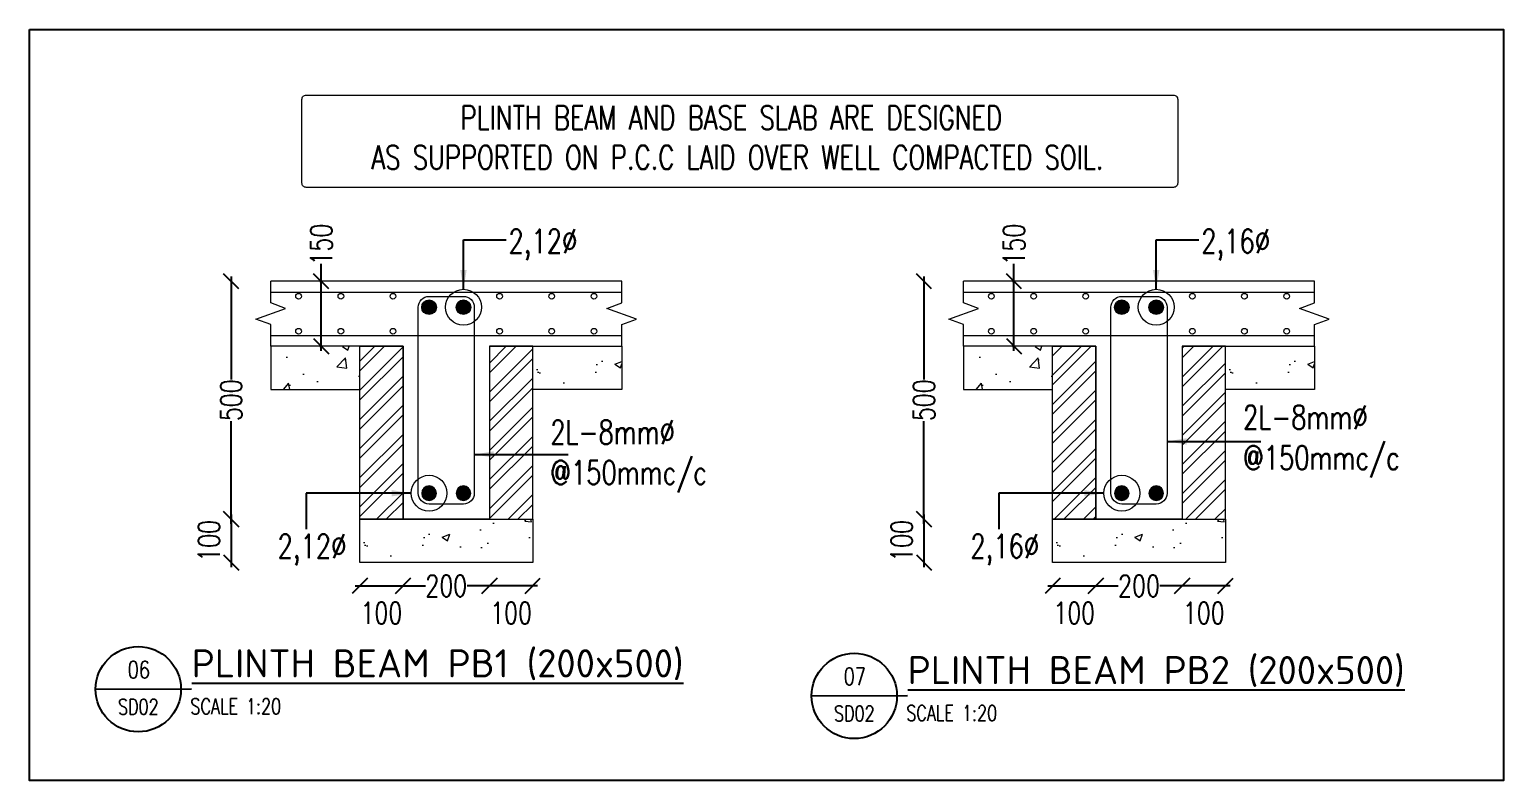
# Model space of a CAD drawing. Header units: millimetres. Extents: x -226110 to 125224, y -84 to 62581.
# Drawn here: x 45109 to 48516, y 11352 to 13088 of the extents above; entities that cross this region are included whole.
import ezdxf
from ezdxf.enums import TextEntityAlignment as Align

# ---------------------------------------------------------------- set-up
doc = ezdxf.new("R2010")
doc.units = ezdxf.units.MM
for name, color, linetype, lineweight in [('Geo Hatch', 86, 'Continuous', 5), ('Geo-Dim  Sec & Plan', 250, 'Continuous', 25), ('Geo-PCC-PATT', 8, 'Continuous', 9), ('Geo-Rein space B', 234, 'Continuous', 18), ('Geo-Rein Un L-S', 180, 'Continuous', 20), ('Geo-Sec Sml', 7, 'Continuous', 25), ('Geo-Section Line', 84, 'Continuous', 18), ('Geo-TEXT', 7, 'Continuous', 30)]:
    doc.layers.add(name, color=color, linetype=linetype, lineweight=lineweight)
doc.layers.add('Geo-Text 100', color=7, linetype='Continuous')
doc.layers.add('GEO-TITTLE HEAD', color=206, linetype='Continuous')
doc.styles.add('Geo T Arial', font='arial.ttf', dxfattribs={"width": 0.75})
doc.styles.add('Geo Txt Narr', font='simplex8.shx')
doc.styles.add('ISCOPEUR', font='isocpeur.ttf')
doc.styles.add('simplex', font='simplex.shx', dxfattribs={"width": 0.75})
doc.styles.get("Standard").update_dxf_attribs({"font": 'arial.ttf'})
doc.dimstyles.new('Geo1-20 Dim 100', dxfattribs={"dimtxt": 50, "dimasz": 35, "dimexe": 0.11, "dimexo": 0.2, "dimgap": 0.1, "dimtad": 0, "dimdec": 0, "dimdsep": 46, "dimtxsty": 'simplex', "dimblk": 'OBLIQUE', "dimcen": 5, "dimdle": 11, "dimclrd": 252, "dimclre": 252, "dimclrt": 34, "dimadec": 0, "dimazin": 0, "dimtfac": 1, "dimtdec": 0, "dimtmove": 0, "dimatfit": 3, "dimldrblk": 'OBLIQUE', "dimfxl": 1, "dimlwd": -1, "dimlwe": -1, "dimarcsym": 0})
doc.dimstyles.new('Geo1-30 Dim 100', dxfattribs={"dimtxt": 75, "dimasz": 55, "dimexe": 50, "dimexo": 0.2, "dimgap": 0.1, "dimtad": 0, "dimdec": 0, "dimdsep": 46, "dimtxsty": 'simplex', "dimblk": 'OBLIQUE', "dimcen": 5, "dimdle": 30, "dimclrd": 252, "dimclre": 252, "dimclrt": 34, "dimadec": 0, "dimazin": 0, "dimtfac": 1, "dimtdec": 0, "dimtmove": 0, "dimatfit": 3, "dimfxl": 100, "dimfxlon": 1, "dimlwd": -1, "dimlwe": -1, "dimarcsym": 0})

# ---------------------------------------------------------------- blocks, each defined once
blk = doc.blocks.new('A$C65e3057c')
at = {"layer": 'Geo-Rein space B'}
h = blk.add_hatch(color=256, dxfattribs=at)
h.dxf.hatch_style = 1
edge = h.paths.add_edge_path()
edge.add_arc((0, 0), 16.9, 0, 360)
blk.add_circle((0, 0), 16.9, dxfattribs=at)
blk = doc.blocks.new('_Oblique')
at = {"color": 0, "linetype": 'ByBlock', "lineweight": -2}
blk.add_line((-0.5, -0.5), (0.5, 0.5), dxfattribs=at)
blk = doc.blocks.new('*D625')
at = {"layer": 'Geo-Dim  Sec & Plan', "color": 252, "linetype": 'Continuous', "transparency": 16777216}
for p, q in [((45783.1, 12506.3), (45783.1, 12546.3)), ((45783.1, 12345.3), (45783.1, 12506.3))]:
    blk.add_line(p, q, dxfattribs=at)
at = {"layer": 'Geo-Dim  Sec & Plan', "color": 252, "transparency": 16777216}
for p, q in [((45779.9, 12506.3), (45783.2, 12506.3)), ((45779.9, 12356.3), (45783.2, 12356.3))]:
    blk.add_line(p, q, dxfattribs=at)
at = {"layer": 'Geo-Dim  Sec & Plan', "color": 252, "transparency": 16777216, "xscale": 35, "yscale": 35, "zscale": 35}
for p, rotation in [((45783.1, 12506.3), 90), ((45783.1, 12356.3), 270)]:
    blk.add_blockref('_Oblique', p, dxfattribs=dict(at, rotation=rotation))
at = {"layer": 'Geo-Dim  Sec & Plan', "color": 34, "transparency": 16777216, "insert": (45783.1, 12591.1), "char_height": 50, "attachment_point": 5, "rotation": 90, "style": 'simplex'}
blk.add_mtext('150', dxfattribs=at)
blk = doc.blocks.new('*D626')
at = {"layer": 'Geo-Dim  Sec & Plan', "color": 252, "linetype": 'Continuous', "transparency": 16777216}
for p, q in [((45574.9, 12517.3), (45574.9, 12279.7)), ((45574.9, 11945.4), (45574.9, 12183.1))]:
    blk.add_line(p, q, dxfattribs=at)
at = {"layer": 'Geo-Dim  Sec & Plan', "color": 252, "transparency": 16777216}
for p, q in [((45575.1, 12506.3), (45575.1, 12506.3)), ((45575.1, 11956.4), (45575.1, 11956.4))]:
    blk.add_line(p, q, dxfattribs=at)
at = {"layer": 'Geo-Dim  Sec & Plan', "color": 252, "transparency": 16777216, "xscale": 35, "yscale": 35, "zscale": 35}
for p, rotation in [((45574.9, 12506.3), 90), ((45574.9, 11956.4), 270)]:
    blk.add_blockref('_Oblique', p, dxfattribs=dict(at, rotation=rotation))
at = {"layer": 'Geo-Dim  Sec & Plan', "color": 34, "transparency": 16777216, "insert": (45574.9, 12231.4), "char_height": 50, "attachment_point": 5, "rotation": 90, "style": 'simplex'}
blk.add_mtext('500', dxfattribs=at)
blk = doc.blocks.new('*D627')
at = {"layer": 'Geo-Dim  Sec & Plan', "color": 252, "linetype": 'Continuous', "transparency": 16777216}
blk.add_line((45574.9, 11967.4), (45574.9, 11845.4), dxfattribs=at)
at = {"layer": 'Geo-Dim  Sec & Plan', "color": 252, "transparency": 16777216}
for p, q in [((45575.1, 11956.4), (45575.1, 11956.4)), ((45575.1, 11856.4), (45575.1, 11856.4))]:
    blk.add_line(p, q, dxfattribs=at)
at = {"layer": 'Geo-Dim  Sec & Plan', "color": 252, "transparency": 16777216, "xscale": 35, "yscale": 35, "zscale": 35}
for p, rotation in [((45574.9, 11956.4), 90), ((45574.9, 11856.4), 270)]:
    blk.add_blockref('_Oblique', p, dxfattribs=dict(at, rotation=rotation))
at = {"layer": 'Geo-Dim  Sec & Plan', "color": 34, "transparency": 16777216, "insert": (45523.8, 11906.4), "char_height": 50, "attachment_point": 5, "rotation": 90, "style": 'simplex'}
blk.add_mtext('100', dxfattribs=at)
blk = doc.blocks.new('*D628')
at = {"layer": 'Geo-Dim  Sec & Plan', "color": 252, "linetype": 'Continuous', "transparency": 16777216}
for p, q in [((45961.3, 11802.3), (46023.8, 11802.3)), ((46182.9, 11802.3), (46120.5, 11802.3))]:
    blk.add_line(p, q, dxfattribs=at)
at = {"layer": 'Geo-Dim  Sec & Plan', "color": 252, "transparency": 16777216}
for p, q in [((45972.3, 11802.5), (45972.3, 11802.4)), ((46171.9, 11802.5), (46171.9, 11802.4))]:
    blk.add_line(p, q, dxfattribs=at)
at = {"layer": 'Geo-Dim  Sec & Plan', "color": 252, "transparency": 16777216, "xscale": 35, "yscale": 35, "zscale": 35, "rotation": 180}
blk.add_blockref('_Oblique', (45972.3, 11802.3), dxfattribs=at)
at = {"layer": 'Geo-Dim  Sec & Plan', "color": 252, "transparency": 16777216, "xscale": 35, "yscale": 35, "zscale": 35}
blk.add_blockref('_Oblique', (46171.9, 11802.3), dxfattribs=at)
at = {"layer": 'Geo-Dim  Sec & Plan', "color": 34, "transparency": 16777216, "insert": (46072.1, 11802.3), "char_height": 50, "attachment_point": 5, "style": 'simplex'}
blk.add_mtext('200', dxfattribs=at)
blk = doc.blocks.new('*D629')
at = {"layer": 'Geo-Dim  Sec & Plan', "color": 252, "linetype": 'Continuous', "transparency": 16777216}
blk.add_line((46282.9, 11802.3), (46160.9, 11802.3), dxfattribs=at)
at = {"layer": 'Geo-Dim  Sec & Plan', "color": 252, "transparency": 16777216}
for p, q in [((46171.9, 11802.5), (46171.9, 11802.4)), ((46271.9, 11802.5), (46271.9, 11802.4))]:
    blk.add_line(p, q, dxfattribs=at)
at = {"layer": 'Geo-Dim  Sec & Plan', "color": 252, "transparency": 16777216, "xscale": 35, "yscale": 35, "zscale": 35, "rotation": 180}
blk.add_blockref('_Oblique', (46171.9, 11802.3), dxfattribs=at)
at = {"layer": 'Geo-Dim  Sec & Plan', "color": 252, "transparency": 16777216, "xscale": 35, "yscale": 35, "zscale": 35}
blk.add_blockref('_Oblique', (46271.9, 11802.3), dxfattribs=at)
at = {"layer": 'Geo-Dim  Sec & Plan', "color": 34, "transparency": 16777216, "insert": (46221.9, 11739.8), "char_height": 50, "attachment_point": 5, "style": 'simplex'}
blk.add_mtext('100', dxfattribs=at)
blk = doc.blocks.new('*D630')
at = {"layer": 'Geo-Dim  Sec & Plan', "color": 252, "linetype": 'Continuous', "transparency": 16777216}
blk.add_line((45861.3, 11802.3), (45983.3, 11802.3), dxfattribs=at)
at = {"layer": 'Geo-Dim  Sec & Plan', "color": 252, "transparency": 16777216}
for p, q in [((45872.3, 11802.5), (45872.3, 11802.4)), ((45972.3, 11802.5), (45972.3, 11802.4))]:
    blk.add_line(p, q, dxfattribs=at)
at = {"layer": 'Geo-Dim  Sec & Plan', "color": 252, "transparency": 16777216, "xscale": 35, "yscale": 35, "zscale": 35, "rotation": 180}
blk.add_blockref('_Oblique', (45872.3, 11802.3), dxfattribs=at)
at = {"layer": 'Geo-Dim  Sec & Plan', "color": 252, "transparency": 16777216, "xscale": 35, "yscale": 35, "zscale": 35}
blk.add_blockref('_Oblique', (45972.3, 11802.3), dxfattribs=at)
at = {"layer": 'Geo-Dim  Sec & Plan', "color": 34, "transparency": 16777216, "insert": (45922.3, 11739.8), "char_height": 50, "attachment_point": 5, "style": 'simplex'}
blk.add_mtext('100', dxfattribs=at)
blk = doc.blocks.new('GEO TITLE HEAD NAME')
at = {"layer": 'GEO-TITTLE HEAD'}
blk.add_line((-11.2, -0.15), (-0.11, -0.09), dxfattribs=at)
blk.add_circle((-6.27, -0.15), 4.93, dxfattribs=at)
at = {"layer": 'Geo-Sec Sml', "lineweight": 18, "ltscale": 0.1, "style": 'Geo T Arial'}
blk.add_attdef('WALL_SECTION', text='', height=3, dxfattribs=at).set_placement((-6.38, 3.46), align=Align.MIDDLE)
at = {"layer": 'Geo-Sec Sml', "color": 84, "style": 'Geo Txt Narr'}
blk.add_attdef('DRAWING-REF', text='', height=2.5, dxfattribs=at).set_placement((-6.38, -2.37), align=Align.MIDDLE)
at = {"layer": 'Geo-TEXT', "style": 'Geo T Arial'}
blk.add_attdef('%%ULAYOUT', (-0.1, 1.21), '', height=4, dxfattribs=at)
at = {"layer": 'Geo-TEXT'}
blk.add_attdef('SCALE', (-0.24, -3.03), '', height=2, dxfattribs=at)
blk = doc.blocks.new('*D635')
at = {"layer": 'Geo-Dim  Sec & Plan', "color": 252, "linetype": 'Continuous', "transparency": 16777216}
for p, q in [((47384.3, 12506.3), (47384.3, 12546.3)), ((47384.3, 12345.3), (47384.3, 12506.3))]:
    blk.add_line(p, q, dxfattribs=at)
at = {"layer": 'Geo-Dim  Sec & Plan', "color": 252, "transparency": 16777216}
for p, q in [((47381.2, 12506.3), (47384.4, 12506.3)), ((47381.2, 12356.3), (47384.4, 12356.3))]:
    blk.add_line(p, q, dxfattribs=at)
at = {"layer": 'Geo-Dim  Sec & Plan', "color": 252, "transparency": 16777216, "xscale": 35, "yscale": 35, "zscale": 35}
for p, rotation in [((47384.3, 12506.3), 90), ((47384.3, 12356.3), 270)]:
    blk.add_blockref('_Oblique', p, dxfattribs=dict(at, rotation=rotation))
at = {"layer": 'Geo-Dim  Sec & Plan', "color": 34, "transparency": 16777216, "insert": (47384.3, 12591.1), "char_height": 50, "attachment_point": 5, "rotation": 90, "style": 'simplex'}
blk.add_mtext('150', dxfattribs=at)
blk = doc.blocks.new('*D636')
at = {"layer": 'Geo-Dim  Sec & Plan', "color": 252, "linetype": 'Continuous', "transparency": 16777216}
for p, q in [((47176.2, 12517.3), (47176.2, 12279.7)), ((47176.2, 11945.4), (47176.2, 12183.1))]:
    blk.add_line(p, q, dxfattribs=at)
at = {"layer": 'Geo-Dim  Sec & Plan', "color": 252, "transparency": 16777216}
for p, q in [((47176.4, 12506.3), (47176.3, 12506.3)), ((47176.4, 11956.4), (47176.3, 11956.4))]:
    blk.add_line(p, q, dxfattribs=at)
at = {"layer": 'Geo-Dim  Sec & Plan', "color": 252, "transparency": 16777216, "xscale": 35, "yscale": 35, "zscale": 35}
for p, rotation in [((47176.2, 12506.3), 90), ((47176.2, 11956.4), 270)]:
    blk.add_blockref('_Oblique', p, dxfattribs=dict(at, rotation=rotation))
at = {"layer": 'Geo-Dim  Sec & Plan', "color": 34, "transparency": 16777216, "insert": (47176.2, 12231.4), "char_height": 50, "attachment_point": 5, "rotation": 90, "style": 'simplex'}
blk.add_mtext('500', dxfattribs=at)
blk = doc.blocks.new('*D631')
at = {"layer": 'Geo-Dim  Sec & Plan', "color": 252, "linetype": 'Continuous', "transparency": 16777216}
blk.add_line((47176.2, 11967.4), (47176.2, 11845.4), dxfattribs=at)
at = {"layer": 'Geo-Dim  Sec & Plan', "color": 252, "transparency": 16777216}
for p, q in [((47176.4, 11956.4), (47176.3, 11956.4)), ((47176.4, 11856.4), (47176.3, 11856.4))]:
    blk.add_line(p, q, dxfattribs=at)
at = {"layer": 'Geo-Dim  Sec & Plan', "color": 252, "transparency": 16777216, "xscale": 35, "yscale": 35, "zscale": 35}
for p, rotation in [((47176.2, 11956.4), 90), ((47176.2, 11856.4), 270)]:
    blk.add_blockref('_Oblique', p, dxfattribs=dict(at, rotation=rotation))
at = {"layer": 'Geo-Dim  Sec & Plan', "color": 34, "transparency": 16777216, "insert": (47125.1, 11906.4), "char_height": 50, "attachment_point": 5, "rotation": 90, "style": 'simplex'}
blk.add_mtext('100', dxfattribs=at)
blk = doc.blocks.new('*D632')
at = {"layer": 'Geo-Dim  Sec & Plan', "color": 252, "linetype": 'Continuous', "transparency": 16777216}
for p, q in [((47562.6, 11802.3), (47625.1, 11802.3)), ((47784.2, 11802.3), (47721.7, 11802.3))]:
    blk.add_line(p, q, dxfattribs=at)
at = {"layer": 'Geo-Dim  Sec & Plan', "color": 252, "transparency": 16777216}
for p, q in [((47573.6, 11802.5), (47573.6, 11802.4)), ((47773.2, 11802.5), (47773.2, 11802.4))]:
    blk.add_line(p, q, dxfattribs=at)
at = {"layer": 'Geo-Dim  Sec & Plan', "color": 252, "transparency": 16777216, "xscale": 35, "yscale": 35, "zscale": 35, "rotation": 180}
blk.add_blockref('_Oblique', (47573.6, 11802.3), dxfattribs=at)
at = {"layer": 'Geo-Dim  Sec & Plan', "color": 252, "transparency": 16777216, "xscale": 35, "yscale": 35, "zscale": 35}
blk.add_blockref('_Oblique', (47773.2, 11802.3), dxfattribs=at)
at = {"layer": 'Geo-Dim  Sec & Plan', "color": 34, "transparency": 16777216, "insert": (47673.4, 11802.3), "char_height": 50, "attachment_point": 5, "style": 'simplex'}
blk.add_mtext('200', dxfattribs=at)
blk = doc.blocks.new('*D633')
at = {"layer": 'Geo-Dim  Sec & Plan', "color": 252, "linetype": 'Continuous', "transparency": 16777216}
blk.add_line((47884.2, 11802.3), (47762.2, 11802.3), dxfattribs=at)
at = {"layer": 'Geo-Dim  Sec & Plan', "color": 252, "transparency": 16777216}
for p, q in [((47773.2, 11802.5), (47773.2, 11802.4)), ((47873.2, 11802.5), (47873.2, 11802.4))]:
    blk.add_line(p, q, dxfattribs=at)
at = {"layer": 'Geo-Dim  Sec & Plan', "color": 252, "transparency": 16777216, "xscale": 35, "yscale": 35, "zscale": 35, "rotation": 180}
blk.add_blockref('_Oblique', (47773.2, 11802.3), dxfattribs=at)
at = {"layer": 'Geo-Dim  Sec & Plan', "color": 252, "transparency": 16777216, "xscale": 35, "yscale": 35, "zscale": 35}
blk.add_blockref('_Oblique', (47873.2, 11802.3), dxfattribs=at)
at = {"layer": 'Geo-Dim  Sec & Plan', "color": 34, "transparency": 16777216, "insert": (47823.2, 11739.8), "char_height": 50, "attachment_point": 5, "style": 'simplex'}
blk.add_mtext('100', dxfattribs=at)
blk = doc.blocks.new('*D634')
at = {"layer": 'Geo-Dim  Sec & Plan', "color": 252, "linetype": 'Continuous', "transparency": 16777216}
blk.add_line((47462.6, 11802.3), (47584.6, 11802.3), dxfattribs=at)
at = {"layer": 'Geo-Dim  Sec & Plan', "color": 252, "transparency": 16777216}
for p, q in [((47473.6, 11802.5), (47473.6, 11802.4)), ((47573.6, 11802.5), (47573.6, 11802.4))]:
    blk.add_line(p, q, dxfattribs=at)
at = {"layer": 'Geo-Dim  Sec & Plan', "color": 252, "transparency": 16777216, "xscale": 35, "yscale": 35, "zscale": 35, "rotation": 180}
blk.add_blockref('_Oblique', (47473.6, 11802.3), dxfattribs=at)
at = {"layer": 'Geo-Dim  Sec & Plan', "color": 252, "transparency": 16777216, "xscale": 35, "yscale": 35, "zscale": 35}
blk.add_blockref('_Oblique', (47573.6, 11802.3), dxfattribs=at)
at = {"layer": 'Geo-Dim  Sec & Plan', "color": 34, "transparency": 16777216, "insert": (47523.6, 11739.8), "char_height": 50, "attachment_point": 5, "style": 'simplex'}
blk.add_mtext('100', dxfattribs=at)

msp = doc.modelspace()

# ---------------------------------------------------------------- hatches: boundary and pattern name
at = {"layer": 'Geo Hatch'}
h = msp.add_hatch(dxfattribs=at)
h.set_pattern_fill('ANSI32', color=256, scale=5)
h.set_pattern_definition([(45, (-20726.54, -34610.235), (-33.67596, 33.67596), []), (45, (-20704.087, -34610.235), (-33.67596, 33.67596), [])])
h.paths.add_polyline_path([(45872.3, 12356.3), (45972.3, 12356.3), (45972.3, 11956.4), (45872.3, 11956.4)])
h = msp.add_hatch(dxfattribs=at)
h.set_pattern_fill('ANSI32', color=256, scale=5)
h.set_pattern_definition([(45, (-20826.54, -34610.235), (-33.67596, 33.67596), []), (45, (-20804.087, -34610.235), (-33.67596, 33.67596), [])])
h.paths.add_polyline_path([(46271.9, 12356.3), (46171.9, 12356.3), (46171.9, 11956.4), (46271.9, 11956.4)])
h = msp.add_hatch(dxfattribs=at)
h.set_pattern_fill('ANSI32', color=256, scale=5)
h.set_pattern_definition([(45, (-19125.266, -34710.235), (-33.67596, 33.67596), []), (45, (-19102.815, -34710.235), (-33.67596, 33.67596), [])])
h.paths.add_polyline_path([(47473.6, 12356.3), (47573.6, 12356.3), (47573.6, 11956.4), (47473.6, 11956.4)])
h = msp.add_hatch(dxfattribs=at)
h.set_pattern_fill('ANSI32', color=256, scale=5)
h.set_pattern_definition([(45, (-19225.266, -34710.235), (-33.67596, 33.67596), []), (45, (-19202.815, -34710.235), (-33.67596, 33.67596), [])])
h.paths.add_polyline_path([(47873.2, 12356.3), (47773.2, 12356.3), (47773.2, 11956.4), (47873.2, 11956.4)])
at = {"layer": 'Geo-PCC-PATT'}
h = msp.add_hatch(dxfattribs=at)
h.set_pattern_fill('AR-CONC', color=256)
h.set_pattern_definition([(50, (-10477.6, 1944.64), (182.18467, -15.9391), [19.05, -209.55]), (355, (-10477.6, 1944.64), (-35.2434, 191.05685), [15.24, -167.6406]), (100.45144, (-10462.42, 1943.31), (146.94125, 175.11775), [16.19, -178.09024]), (46.1842, (-10477.6, 1995.44), (271.079, -42.0423), [28.575, -314.325]), (96.63556, (-10455.02, 1991.93), (237.4041, 247.4261), [24.285, -267.1356]), (351.18415, (-10477.6, 1995.44), (237.4041, 247.4261), [22.86, -251.4597]), (21, (-10452.2, 1982.74), (151.6144, -102.2652), [19.05, -209.55]), (326, (-10452.2, 1982.74), (61.802, 184.18797), [15.24, -167.64]), (71.45144, (-10439.57, 1974.22), (213.4164, 81.92277), [16.19, -178.08994]), (37.5, (-10477.606, 1944.64), (3.0886, 84.55504), [0, -165.608, 0, -170.18, 0, -168.275]), (7.5, (-10477.61, 1944.64), (66.81966, 100.18057), [0, -97.028, 0, -161.798, 0, -64.135]), (327.5, (-10534.25, 1944.64), (135.590595, -5.72874), [0, -63.5, 0, -198.12, 0, -262.89]), (317.5, (-10559.65, 1944.64), (148.12918, 25.4265), [0, -82.55, 0, -131.572, 0, -186.69])])
h.paths.add_polyline_path([(45666.6, 12256.3), (45666.6, 12356.3), (45872.3, 12356.3), (45872.3, 12256.3)])
h = msp.add_hatch(dxfattribs=at)
h.set_pattern_fill('AR-CONC', color=256)
h.set_pattern_definition([(50, (-10577.6, 1944.64), (182.18467, -15.9391), [19.05, -209.55]), (355, (-10577.6, 1944.64), (-35.2434, 191.05685), [15.24, -167.6406]), (100.45144, (-10562.42, 1943.31), (146.94125, 175.11775), [16.19, -178.09024]), (46.1842, (-10577.6, 1995.44), (271.079, -42.0423), [28.575, -314.325]), (96.63556, (-10555.02, 1991.93), (237.4041, 247.4261), [24.285, -267.1356]), (351.18415, (-10577.6, 1995.44), (237.4041, 247.4261), [22.86, -251.4597]), (21, (-10552.2, 1982.74), (151.6144, -102.2652), [19.05, -209.55]), (326, (-10552.2, 1982.74), (61.802, 184.18797), [15.24, -167.64]), (71.45144, (-10539.57, 1974.22), (213.4164, 81.92277), [16.19, -178.08994]), (37.5, (-10577.606, 1944.64), (3.0886, 84.55504), [0, -165.608, 0, -170.18, 0, -168.275]), (7.5, (-10577.61, 1944.64), (66.81966, 100.18057), [0, -97.028, 0, -161.798, 0, -64.135]), (327.5, (-10634.25, 1944.64), (135.590595, -5.728744), [0, -63.5, 0, -198.12, 0, -262.89]), (317.5, (-10659.65, 1944.64), (148.12918, 25.4265), [0, -82.55, 0, -131.572, 0, -186.69])])
h.paths.add_polyline_path([(46477.7, 12256.3), (46477.7, 12356.3), (46271.9, 12356.3), (46271.9, 12256.3)])
h = msp.add_hatch(dxfattribs=at)
h.set_pattern_fill('AR-CONC', color=256)
h.set_pattern_definition([(50, (-8876.33, 1944.64), (182.18467, -15.9391), [19.05, -209.55]), (355, (-8876.33, 1944.64), (-35.2434, 191.05685), [15.24, -167.6406]), (100.45144, (-8861.15, 1943.31), (146.94125, 175.11775), [16.19, -178.09024]), (46.1842, (-8876.33, 1995.44), (271.079, -42.0423), [28.575, -314.325]), (96.63556, (-8853.74, 1991.93), (237.4041, 247.4261), [24.285, -267.1356]), (351.18415, (-8876.33, 1995.44), (237.4041, 247.4261), [22.86, -251.4597]), (21, (-8850.93, 1982.74), (151.6144, -102.2652), [19.05, -209.55]), (326, (-8850.93, 1982.74), (61.802, 184.18797), [15.24, -167.64]), (71.45144, (-8838.3, 1974.22), (213.4164, 81.92277), [16.19, -178.08994]), (37.5, (-8876.334, 1944.64), (3.0886, 84.55504), [0, -165.608, 0, -170.18, 0, -168.275]), (7.5, (-8876.33, 1944.64), (66.81966, 100.18057), [0, -97.028, 0, -161.798, 0, -64.135]), (327.5, (-8932.976, 1944.64), (135.590595, -5.72874), [0, -63.5, 0, -198.12, 0, -262.89]), (317.5, (-8958.38, 1944.64), (148.12918, 25.4265), [0, -82.55, 0, -131.572, 0, -186.69])])
h.paths.add_polyline_path([(47267.8, 12256.3), (47267.8, 12356.3), (47473.6, 12356.3), (47473.6, 12256.3)])
h = msp.add_hatch(dxfattribs=at)
h.set_pattern_fill('AR-CONC', color=256)
h.set_pattern_definition([(50, (-8976.33, 1944.64), (182.18467, -15.9391), [19.05, -209.55]), (355, (-8976.33, 1944.64), (-35.2434, 191.05685), [15.24, -167.6406]), (100.45144, (-8961.15, 1943.31), (146.94125, 175.11775), [16.19, -178.09024]), (46.1842, (-8976.33, 1995.44), (271.079, -42.0423), [28.575, -314.325]), (96.63556, (-8953.74, 1991.93), (237.4041, 247.4261), [24.285, -267.1356]), (351.18415, (-8976.33, 1995.44), (237.4041, 247.4261), [22.86, -251.4597]), (21, (-8950.93, 1982.74), (151.6144, -102.2652), [19.05, -209.55]), (326, (-8950.93, 1982.74), (61.802, 184.18797), [15.24, -167.64]), (71.45144, (-8938.3, 1974.22), (213.4164, 81.92277), [16.19, -178.08994]), (37.5, (-8976.334, 1944.64), (3.0886, 84.55504), [0, -165.608, 0, -170.18, 0, -168.275]), (7.5, (-8976.33, 1944.64), (66.81966, 100.18057), [0, -97.028, 0, -161.798, 0, -64.135]), (327.5, (-9032.976, 1944.64), (135.590595, -5.728744), [0, -63.5, 0, -198.12, 0, -262.89]), (317.5, (-9058.38, 1944.64), (148.12918, 25.4265), [0, -82.55, 0, -131.572, 0, -186.69])])
h.paths.add_polyline_path([(48079, 12256.3), (48079, 12356.3), (47873.2, 12356.3), (47873.2, 12256.3)])
h = msp.add_hatch(dxfattribs=at)
h.set_pattern_fill('AR-CONC', color=256)
h.set_pattern_definition([(50, (-10977.22, 1544.76), (182.18467, -15.9391), [19.05, -209.55]), (355, (-10977.22, 1544.76), (-35.2434, 191.05685), [15.24, -167.6406]), (100.45144, (-10962.03, 1543.43), (146.94125, 175.11775), [16.19, -178.09024]), (46.1842, (-10977.22, 1595.56), (271.079, -42.0423), [28.575, -314.325]), (96.63556, (-10954.63, 1592.05), (237.4041, 247.4261), [24.285, -267.1356]), (351.18415, (-10977.22, 1595.56), (237.4041, 247.4261), [22.86, -251.4597]), (21, (-10951.82, 1582.86), (151.6144, -102.2652), [19.05, -209.55]), (326, (-10951.82, 1582.86), (61.802, 184.18797), [15.24, -167.64]), (71.45144, (-10939.18, 1574.34), (213.4164, 81.92277), [16.19, -178.08994]), (37.5, (-10977.216, 1544.76), (3.0886, 84.55504), [0, -165.608, 0, -170.18, 0, -168.275]), (7.5, (-10977.22, 1544.76), (66.81966, 100.18057), [0, -97.028, 0, -161.798, 0, -64.135]), (327.5, (-11033.86, 1544.76), (135.590595, -5.728744), [0, -63.5, 0, -198.12, 0, -262.89]), (317.5, (-11059.26, 1544.76), (148.12918, 25.4265), [0, -82.55, 0, -131.572, 0, -186.69])])
h.paths.add_polyline_path([(46271.9, 11856.4), (46271.9, 11956.4), (45872.3, 11956.4), (45872.3, 11856.4)])
h = msp.add_hatch(dxfattribs=at)
h.set_pattern_fill('AR-CONC', color=256)
h.set_pattern_definition([(50, (-9375.94, 1544.76), (182.18467, -15.9391), [19.05, -209.55]), (355, (-9375.94, 1544.76), (-35.2434, 191.05685), [15.24, -167.6406]), (100.45144, (-9360.76, 1543.43), (146.94125, 175.11775), [16.19, -178.09024]), (46.1842, (-9375.94, 1595.56), (271.079, -42.0423), [28.575, -314.325]), (96.63556, (-9353.35, 1592.05), (237.4041, 247.4261), [24.285, -267.1356]), (351.18415, (-9375.94, 1595.56), (237.4041, 247.4261), [22.86, -251.4597]), (21, (-9350.54, 1582.86), (151.6144, -102.2652), [19.05, -209.55]), (326, (-9350.54, 1582.86), (61.802, 184.18797), [15.24, -167.64]), (71.45144, (-9337.91, 1574.34), (213.4164, 81.92277), [16.19, -178.08994]), (37.5, (-9375.945, 1544.76), (3.0886, 84.55504), [0, -165.608, 0, -170.18, 0, -168.275]), (7.5, (-9375.94, 1544.76), (66.81966, 100.18057), [0, -97.028, 0, -161.798, 0, -64.135]), (327.5, (-9432.587, 1544.76), (135.590595, -5.728744), [0, -63.5, 0, -198.12, 0, -262.89]), (317.5, (-9457.99, 1544.76), (148.12918, 25.4265), [0, -82.55, 0, -131.572, 0, -186.69])])
h.paths.add_polyline_path([(47873.2, 11856.4), (47873.2, 11956.4), (47473.6, 11956.4), (47473.6, 11856.4)])

# ---------------------------------------------------------------- linework, layer by layer
msp.add_lwpolyline([(45108.7, 13088.4), (48515.9, 13088.4), (48515.9, 11352.4), (45108.7, 11352.4)], close=True)
at = {"layer": 'Geo-Rein space B'}
for points in [[(46032.3, 12471.3), (46111.9, 12471.3, -0.414214), (46136.9, 12446.3), (46136.9, 12016.4, -0.414214), (46111.9, 11991.4), (46032.3, 11991.4, -0.414214), (46007.3, 12016.4), (46007.3, 12446.3, -0.414214)], [(47633.6, 12471.3), (47713.2, 12471.3, -0.414214), (47738.2, 12446.3), (47738.2, 12016.4, -0.414214), (47713.2, 11991.4), (47633.6, 11991.4, -0.414214), (47608.6, 12016.4), (47608.6, 12446.3, -0.414214)]]:
    msp.add_lwpolyline(points, format="xyb", close=True, dxfattribs=at)
at = {"layer": 'Geo-Rein Un L-S'}
for p, q in [((45666.6, 12481.3), (46477.7, 12481.3)), ((47267.8, 12481.3), (48079, 12481.3)), ((45666.6, 12381.3), (46477.7, 12381.3)), ((47267.8, 12381.3), (48079, 12381.3))]:
    msp.add_line(p, q, dxfattribs=at)
for centre in [(45730.8, 12471.8), (45828.5, 12471.8), (45948.9, 12471.8), (46195.4, 12471.8), (46315.8, 12471.8), (46413.5, 12471.8), (47332.1, 12471.8), (47429.8, 12471.8), (47550.1, 12471.8), (47796.7, 12471.8), (47917, 12471.8), (48014.7, 12471.8), (45730.8, 12390.9), (45828.5, 12390.9), (45948.9, 12390.9), (46195.4, 12390.9), (46315.8, 12390.9), (46413.5, 12390.9), (47332.1, 12390.9), (47429.8, 12390.9), (47550.1, 12390.9), (47796.7, 12390.9), (47917, 12390.9), (48014.7, 12390.9)]:
    msp.add_circle(centre, 6.57, dxfattribs=at)
at = {"layer": 'Geo-Section Line'}
for p, q in [((46477.7, 12506.3), (45666.6, 12506.3)), ((48079, 12506.3), (47267.8, 12506.3)), ((45972.3, 12356.3), (45666.6, 12356.3)), ((46171.9, 12356.3), (46477.7, 12356.3)), ((46171.9, 12356.3), (46477.7, 12356.3)), ((47573.6, 12356.3), (47267.8, 12356.3)), ((47773.2, 12356.3), (48079, 12356.3)), ((47773.2, 12356.3), (48079, 12356.3))]:
    msp.add_line(p, q, dxfattribs=at)
msp.add_lwpolyline([(45748.5, 12936.8), (47752.8, 12936.8, -0.414214), (47762.8, 12926.8), (47762.8, 12733.4, -0.414214), (47752.8, 12723.4), (45748.5, 12723.4, -0.414214), (45738.5, 12733.4), (45738.5, 12926.8, -0.414214)], format="xyb", close=True, dxfattribs=at)
for points in [[(45666.6, 12356.3), (45666.6, 12406.3), (45632.2, 12418.8), (45700.9, 12443.8), (45666.6, 12456.3), (45666.6, 12506.3)], [(46477.7, 12356.3), (46477.7, 12406.3), (46512, 12418.8), (46443.4, 12443.8), (46477.7, 12456.3), (46477.7, 12506.3)], [(47267.8, 12356.3), (47267.8, 12406.3), (47233.5, 12418.8), (47302.2, 12443.8), (47267.8, 12456.3), (47267.8, 12506.3)], [(48079, 12356.3), (48079, 12406.3), (48113.3, 12418.8), (48044.6, 12443.8), (48079, 12456.3), (48079, 12506.3)], [(46171.9, 12356.3), (46171.9, 11956.4), (45972.3, 11956.4), (45972.3, 12356.3)], [(47773.2, 12356.3), (47773.2, 11956.4), (47573.6, 11956.4), (47573.6, 12356.3)]]:
    msp.add_lwpolyline(points, dxfattribs=at)
for points in [[(45872.3, 12356.3), (45666.6, 12356.3), (45666.6, 12256.3), (45872.3, 12256.3)], [(45872.3, 12356.3), (45972.3, 12356.3), (45972.3, 11956.4), (45872.3, 11956.4)], [(46271.9, 12356.3), (46171.9, 12356.3), (46171.9, 11956.4), (46271.9, 11956.4)], [(46271.9, 12356.3), (46477.7, 12356.3), (46477.7, 12256.3), (46271.9, 12256.3)], [(47473.6, 12356.3), (47267.8, 12356.3), (47267.8, 12256.3), (47473.6, 12256.3)], [(47473.6, 12356.3), (47573.6, 12356.3), (47573.6, 11956.4), (47473.6, 11956.4)], [(47873.2, 12356.3), (47773.2, 12356.3), (47773.2, 11956.4), (47873.2, 11956.4)], [(47873.2, 12356.3), (48079, 12356.3), (48079, 12256.3), (47873.2, 12256.3)], [(45872.3, 11956.4), (46271.9, 11956.4), (46271.9, 11856.4), (45872.3, 11856.4)], [(47473.6, 11956.4), (47873.2, 11956.4), (47873.2, 11856.4), (47473.6, 11856.4)]]:
    msp.add_lwpolyline(points, close=True, dxfattribs=at)
for centre in [(46111.9, 12446.3), (47713.2, 12446.3), (46032.3, 12016.4), (47633.6, 12016.4)]:
    msp.add_circle(centre, 41.5, dxfattribs=at)

# ---------------------------------------------------------------- block references
for p in [(46032.3, 12446.3), (46111.9, 12446.3), (47633.6, 12446.3), (47713.2, 12446.3)]:
    msp.add_blockref('A$C65e3057c', p)
at = {"xscale": -1, "rotation": 180}
for p in [(46032.3, 12016.4), (46111.9, 12016.4), (47633.6, 12016.4), (47713.2, 12016.4)]:
    msp.add_blockref('A$C65e3057c', p, dxfattribs=at)
at = {"layer": 'GEO-TITTLE HEAD'}
ref = msp.add_blockref('GEO TITLE HEAD NAME', (45485.6, 11566.4), dxfattribs=dict(at, xscale=20, yscale=20, zscale=20))
ref.add_attrib('%%ULAYOUT', '%%uPLINTH BEAM PB1 (200x500)', (45483.7, 11590.7), dxfattribs={"color": 7, "ltscale": 0.5, "height": 65, "style": 'ISCOPEUR'})
ref.add_attrib('SCALE', 'SCALE 1:20', (45480.9, 11505.9), dxfattribs={"color": 7, "ltscale": 0.5, "height": 36, "style": 'simplex', "width": 0.75})
ref.add_attrib('DRAWING-REF', 'SD02', dxfattribs={"color": 1, "ltscale": 0.5, "height": 36, "style": 'simplex', "width": 0.75}).set_placement((45360.5, 11522.8), align=Align.MIDDLE)
ref.add_attrib('WALL_SECTION', '06', (45335.9, 11588.6), dxfattribs={"color": 1, "lineweight": 18, "ltscale": 0.1, "height": 40, "style": 'simplex', "width": 0.75})
ref = msp.add_blockref('GEO TITLE HEAD NAME', (47140.6, 11550.9), dxfattribs=dict(at, xscale=20, yscale=20, zscale=20))
ref.add_attrib('%%ULAYOUT', '%%uPLINTH BEAM PB2 (200x500)', (47138.7, 11575.1), dxfattribs={"color": 7, "ltscale": 0.5, "height": 65, "style": 'ISCOPEUR'})
ref.add_attrib('SCALE', 'SCALE 1:20', (47135.8, 11490.3), dxfattribs={"color": 7, "ltscale": 0.5, "height": 36, "style": 'simplex', "width": 0.75})
ref.add_attrib('DRAWING-REF', 'SD02', dxfattribs={"color": 1, "ltscale": 0.5, "height": 36, "style": 'simplex', "width": 0.75}).set_placement((47015.5, 11507.2), align=Align.MIDDLE)
ref.add_attrib('WALL_SECTION', '07', (46990.9, 11573), dxfattribs={"color": 1, "lineweight": 18, "ltscale": 0.1, "height": 40, "style": 'simplex', "width": 0.75})

# ---------------------------------------------------------------- texts
at = {"layer": 'Geo-Text 100', "style": 'simplex', "width": 0.75}
for s, p in [('2,12∅', (46215.9, 12571.7, 0)), ('2,16∅', (47817.2, 12571.7, 0)), ('2,12∅', (45682.2, 11866.6, 0))]:
    msp.add_text(s, height=55, dxfattribs=at).set_placement(p)
at = {"layer": 'Geo-Text 100', "insert": (44827.9, 12911.9, 0), "char_height": 55, "width": 3806.324, "attachment_point": 1, "style": 'simplex'}
msp.add_mtext('\\pxqc;PLINTH BEAM AND BASE SLAB ARE DESIGNED\\P AS SUPPORTED ON P.C.C LAID OVER WELL COMPACTED SOIL.', dxfattribs=at)
at = {"layer": 'Geo-Text 100', "char_height": 55, "attachment_point": 3, "line_spacing_factor": 1.019621, "style": 'simplex'}
for s, insert, width in [('\\pxql;2L-8mm%%C @150mmc/c', (48292.9, 12219.6, 0), 379.029), ('\\pxql;2L-8mm%%C @150mmc/c', (46691.6, 12185.2, 0), 379.029), ('\\pxql;2,16%%C', (47639.3, 11921.6, 0), 355.858)]:
    msp.add_mtext(s, dxfattribs=dict(at, insert=insert, width=width))

# ---------------------------------------------------------------- dimensions: what is measured, and where the dimension line sits
at = {"layer": 'Geo-Dim  Sec & Plan'}
for base, p1, p2, picture, middle in [((45783.1, 12506.3), (45779.7, 12356.3), (45779.7, 12506.3), '*D625', (45783.1, 12591.1)), ((47384.3, 12506.3), (47381, 12356.3), (47381, 12506.3), '*D635', (47384.3, 12591.1))]:
    dim = msp.add_linear_dim(base=base, p1=p1, p2=p2, angle=90, dimstyle='Geo1-20 Dim 100', dxfattribs=at)
    dim.commit()
    dim.dimension.update_dxf_attribs({"geometry": picture, "text_midpoint": middle, "dimtype": 160})
for base, p1, p2, picture, middle in [((45574.9, 12506.3), (45574.9, 11956.4), (45574.9, 12506.3), '*D626', (45574.9, 12231.4)), ((47176.2, 12506.3), (47176.2, 11956.4), (47176.2, 12506.3), '*D636', (47176.2, 12231.4))]:
    dim = msp.add_linear_dim(base=base, p1=p1, p2=p2, angle=90, text='500', dimstyle='Geo1-20 Dim 100', dxfattribs=at)
    dim.commit()
    dim.dimension.update_dxf_attribs({"geometry": picture, "text_midpoint": middle})
for base, p1, p2, angle, picture, middle in [((45574.9, 11856.4), (45574.9, 11956.4), (45574.9, 11856.4), 270, '*D627', (45523.8, 11906.4)), ((47176.2, 11856.4), (47176.2, 11956.4), (47176.2, 11856.4), 270, '*D631', (47125.1, 11906.4)), ((46171.9, 11802.3), (46271.9, 11802.3), (46171.9, 11802.3), 180, '*D629', (46221.9, 11739.8)), ((47773.2, 11802.3), (47873.2, 11802.3), (47773.2, 11802.3), 180, '*D633', (47823.2, 11739.8))]:
    dim = msp.add_linear_dim(base=base, p1=p1, p2=p2, angle=angle, dimstyle='Geo1-20 Dim 100', override={"dimtmove": 2}, dxfattribs=at)
    dim.commit()
    dim.dimension.update_dxf_attribs({"geometry": picture, "text_midpoint": middle, "dimtype": 160})
for base, p1, p2, picture, middle in [((46171.9, 11802.3), (45972.3, 11802.3), (46171.9, 11802.3), '*D628', (46072.1, 11802.3)), ((47773.2, 11802.3), (47573.6, 11802.3), (47773.2, 11802.3), '*D632', (47673.4, 11802.3))]:
    dim = msp.add_linear_dim(base=base, p1=p1, p2=p2, dimstyle='Geo1-20 Dim 100', override={"dimtmove": 2}, dxfattribs=at)
    dim.commit()
    dim.dimension.update_dxf_attribs({"geometry": picture, "text_midpoint": middle})
for base, p1, p2, picture, middle in [((45972.3, 11802.3), (45872.3, 11802.3), (45972.3, 11802.3), '*D630', (45922.3, 11739.8)), ((47573.6, 11802.3), (47473.6, 11802.3), (47573.6, 11802.3), '*D634', (47523.6, 11739.8))]:
    dim = msp.add_linear_dim(base=base, p1=p1, p2=p2, dimstyle='Geo1-20 Dim 100', override={"dimtmove": 2}, dxfattribs=at)
    dim.commit()
    dim.dimension.update_dxf_attribs({"geometry": picture, "text_midpoint": middle, "dimtype": 160})

# ---------------------------------------------------------------- leaders
for points in [[(46111.9, 12487.8), (46111.9, 12602.1), (46210.4, 12602.1)], [(47713.2, 12487.8), (47713.2, 12602.1), (47811.7, 12602.1)], [(47738.2, 12136.2), (47955.3, 12136.2)], [(46136.9, 12106), (46354.1, 12106)], [(45990.8, 12016.4), (45748.2, 12016.4), (45748.2, 11933.5)], [(47592.1, 12016.4), (47349.5, 12016.4), (47349.5, 11933.5)]]:
    msp.add_leader(points, dimstyle='Geo1-30 Dim 100', override={"dimasz": 45})

doc.saveas('drawing.dxf')
